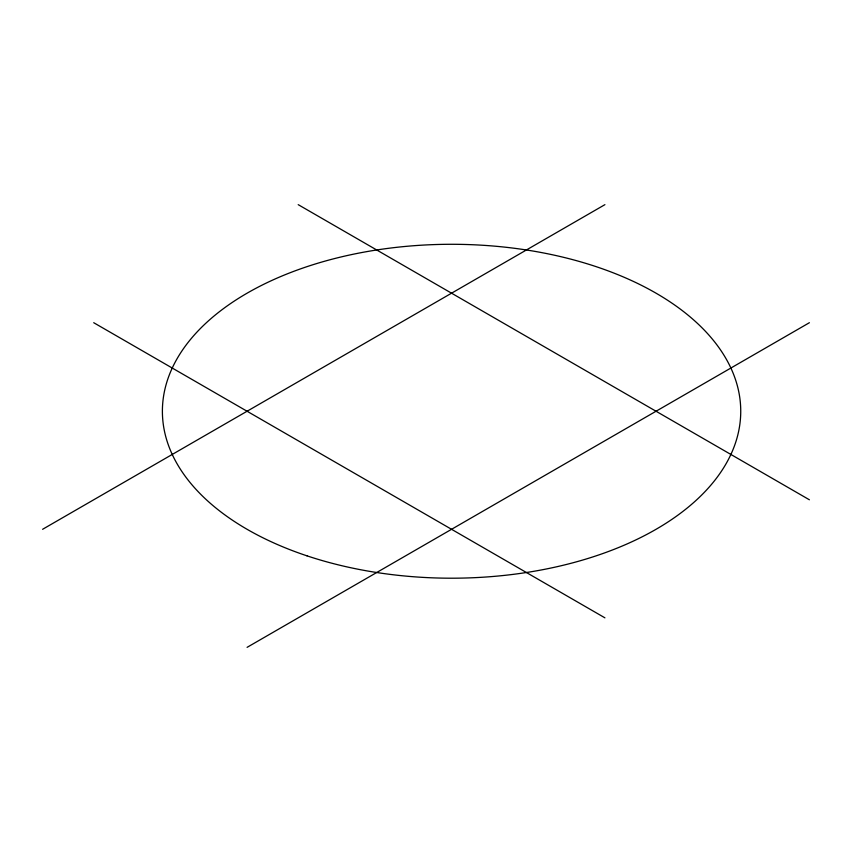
<?xml version="1.0" encoding="UTF-8"?>
<svg xmlns="http://www.w3.org/2000/svg" width="852" height="852" viewBox="0 0 852 852"><rect width="100%" height="100%" fill="white"/><g stroke="black" fill="none" stroke-linecap="round" stroke-linejoin="round"><path stroke-width="1.28" d="M42.6 529.294L604.92 204.65M247.08 647.35L809.4 322.706M298.2 204.65L809.4 499.783M93.72 322.706L604.92 617.838M306.976 555.834A289.179 166.96 0 0 0 740.739 411.239A289.179 166.96 0 0 0 306.976 266.655A289.179 166.96 0 0 0 306.976 555.834"/></g></svg>
